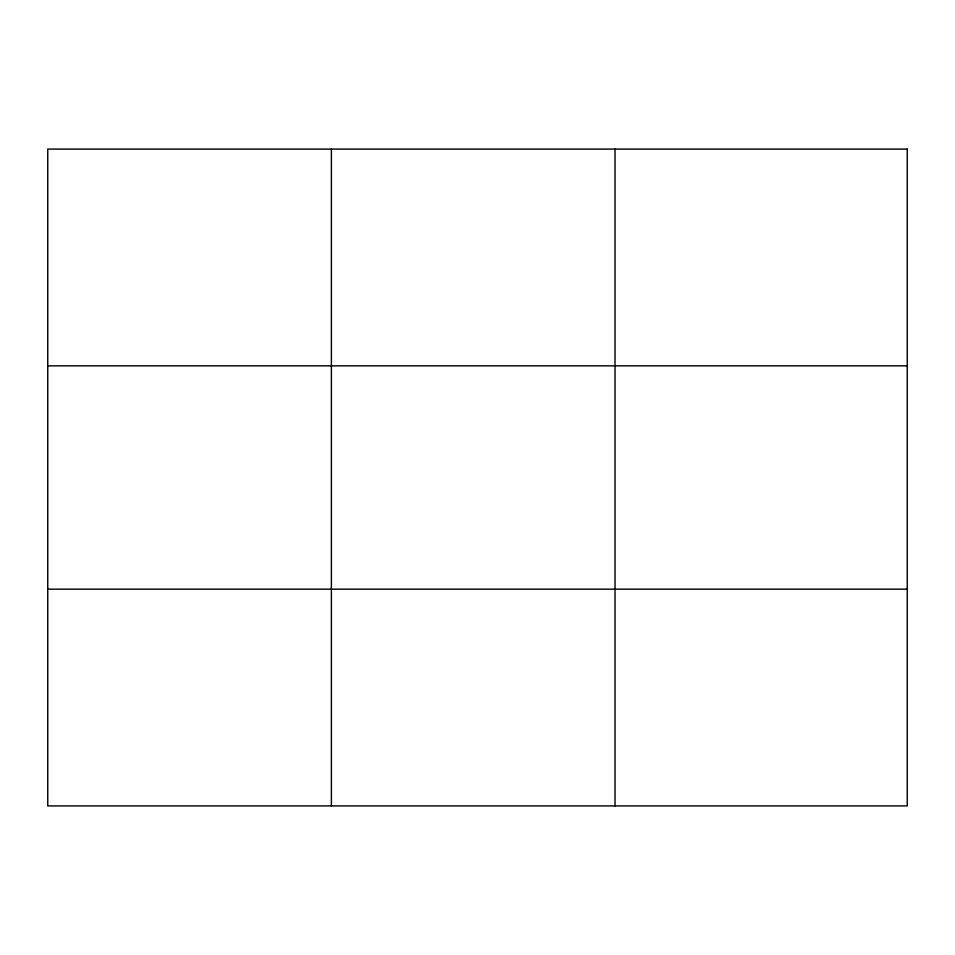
<?xml version="1.0" encoding="UTF-8"?>
<svg xmlns="http://www.w3.org/2000/svg" width="955" height="955" viewBox="0 0 955 955"><rect width="100%" height="100%" fill="white"/><g stroke="black" fill="none" stroke-linecap="round" stroke-linejoin="round"><path stroke-width="1.43" d="M331.385 149.087L331.385 805.913M615.02 149.087L615.02 805.913M47.75 365.837L907.25 365.837M47.75 589.163L907.25 589.163M907.25 149.087L907.25 805.913L47.75 805.913L47.75 149.087L907.25 149.087"/></g></svg>
